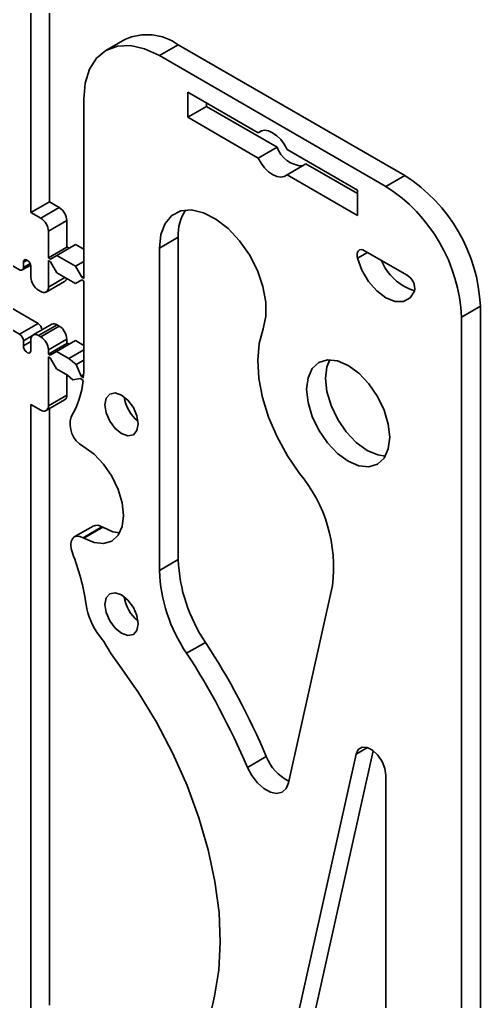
# Model space of a CAD drawing. Header units: millimetres. Extents: x 0 to 415, y 0 to 292.
# Drawn here: x 388.17 to 392.48, y 113.97 to 123.16 of the extents above; entities that cross this region are included whole.
import ezdxf

# ---------------------------------------------------------------- set-up
doc = ezdxf.new("R2010")
doc.units = ezdxf.units.MM

# ---------------------------------------------------------------- blocks, each defined once
blk = doc.blocks.new('SE693')
at = {"color": 7, "linetype": 'Continuous', "lineweight": 35}
for p, q in [((391.3398, 116.3282), (391.3195, 116.2855)), ((391.3755, 116.35), (391.3398, 116.3282)), ((391.422, 116.3481), (391.3755, 116.35)), ((391.4732, 116.3227), (391.422, 116.3481)), ((391.5223, 116.2772), (391.4732, 116.3227)), ((391.5628, 116.2175), (391.5223, 116.2772)), ((391.5895, 116.1515), (391.5628, 116.2175)), ((391.5988, 116.0879), (391.5895, 116.1515))]:
    blk.add_line(p, q, dxfattribs=at)
blk = doc.blocks.new('SE692')
blk.add_blockref('SE693', (0, 0))
blk = doc.blocks.new('SE699')
at = {"color": 7, "linetype": 'Continuous', "lineweight": 35}
for p, q in [((390.4029, 122.1054), (390.4299, 122.1224)), ((390.4299, 122.1224), (390.4626, 122.128)), ((390.4626, 122.128), (390.4993, 122.1221)), ((390.4993, 122.1221), (390.5381, 122.1049)), ((390.5381, 122.1049), (390.5769, 122.0773)), ((390.5769, 122.0773), (390.6136, 122.0409)), ((390.6136, 122.0409), (390.6463, 121.9974)), ((390.6463, 121.9974), (390.6733, 121.9493))]:
    blk.add_line(p, q, dxfattribs=at)
blk = doc.blocks.new('SE698')
blk.add_blockref('SE699', (0, 0))
blk = doc.blocks.new('SE701')
at = {"color": 7, "linetype": 'Continuous', "lineweight": 35}
for p, q in [((390.4299, 121.8205), (390.4029, 121.8686)), ((390.4626, 121.777), (390.4299, 121.8205)), ((390.4993, 121.7405), (390.4626, 121.777)), ((390.5381, 121.713), (390.4993, 121.7405)), ((390.5769, 121.6958), (390.5381, 121.713)), ((390.6136, 121.6898), (390.5769, 121.6958)), ((390.6463, 121.6955), (390.6136, 121.6898)), ((390.6733, 121.7125), (390.6463, 121.6955))]:
    blk.add_line(p, q, dxfattribs=at)
blk = doc.blocks.new('SE700')
blk.add_blockref('SE701', (0, 0))
blk = doc.blocks.new('SE721')
at = {"color": 7, "linetype": 'Continuous', "lineweight": 35}
for p, q in [((390.9084, 119.8968), (390.8695, 119.811)), ((390.9702, 119.9542), (390.9084, 119.8968)), ((391.0508, 119.979), (390.9702, 119.9542)), ((391.1445, 119.9698), (391.0508, 119.979)), ((391.2452, 119.927), (391.1445, 119.9698)), ((391.3459, 119.8535), (391.2452, 119.927)), ((390.8695, 119.811), (390.8563, 119.7024)), ((391.4397, 119.7545), (391.3459, 119.8535)), ((391.5202, 119.6367), (391.4397, 119.7545)), ((390.8563, 119.7024), (390.8695, 119.5785)), ((391.582, 119.508), (391.5202, 119.6367)), ((390.8695, 119.5785), (390.9084, 119.4477)), ((390.9084, 119.4477), (390.9702, 119.3191)), ((391.6209, 119.3772), (391.582, 119.508)), ((391.6341, 119.2533), (391.6209, 119.3772)), ((390.9702, 119.3191), (391.0508, 119.2012)), ((391.6209, 119.1448), (391.6341, 119.2533)), ((391.0508, 119.2012), (391.1445, 119.1022)), ((391.1445, 119.1022), (391.2452, 119.0288)), ((391.582, 119.0589), (391.6209, 119.1448)), ((391.2452, 119.0288), (391.3459, 118.986)), ((391.3459, 118.986), (391.4397, 118.9767)), ((391.4397, 118.9767), (391.5202, 119.0015)), ((391.5202, 119.0015), (391.582, 119.0589))]:
    blk.add_line(p, q, dxfattribs=at)
blk = doc.blocks.new('SE720')
blk.add_blockref('SE721', (0, 0))
blk = doc.blocks.new('SE723')
at = {"color": 7, "linetype": 'Continuous', "lineweight": 35}
for p, q in [((390.4111, 120.1318), (390.4481, 120.2697)), ((390.3979, 119.9753), (390.4111, 120.1318)), ((390.4087, 119.8047), (390.3979, 119.9753)), ((390.4433, 119.6248), (390.4087, 119.8047)), ((390.5006, 119.4407), (390.4433, 119.6248)), ((390.5791, 119.2577), (390.5006, 119.4407)), ((390.6764, 119.081), (390.5791, 119.2577)), ((390.7899, 118.9155), (390.6764, 119.081))]:
    blk.add_line(p, q, dxfattribs=at)
blk = doc.blocks.new('SE722')
blk.add_blockref('SE723', (0, 0))
blk = doc.blocks.new('SE725')
at = {"color": 7, "linetype": 'Continuous', "lineweight": 35}
for p, q in [((389.6786, 121.3727), (389.5942, 121.3293)), ((389.779, 121.3818), (389.6786, 121.3727)), ((389.8901, 121.3562), (389.779, 121.3818)), ((389.5942, 121.3293), (389.5305, 121.2541)), ((390.0059, 121.2974), (389.8901, 121.3562)), ((390.1202, 121.2083), (390.0059, 121.2974)), ((389.5305, 121.2541), (389.4909, 121.1511)), ((390.2268, 121.094), (390.1202, 121.2083)), ((389.4909, 121.1511), (389.4774, 121.0258)), ((390.32, 120.9604), (390.2268, 121.094)), ((390.3947, 120.8148), (390.32, 120.9604)), ((390.4471, 120.665), (390.3947, 120.8148)), ((390.4741, 120.5191), (390.4471, 120.665)), ((390.4745, 120.3849), (390.4741, 120.5191)), ((390.4481, 120.2697), (390.4745, 120.3849))]:
    blk.add_line(p, q, dxfattribs=at)
blk = doc.blocks.new('SE724')
blk.add_blockref('SE725', (0, 0))
blk = doc.blocks.new('SE727')
at = {"color": 7, "linetype": 'Continuous', "lineweight": 35}
for p, q in [((390.3017, 116.162), (390.3425, 116.0847)), ((390.3425, 116.0847), (390.395, 116.0165)), ((390.395, 116.0165), (390.4548, 115.9634)), ((390.4548, 115.9634), (390.5167, 115.9297)), ((390.626, 115.9303), (390.6641, 115.9646)), ((390.6641, 115.9646), (390.6866, 116.0182)), ((390.5167, 115.9297), (390.5754, 115.9183)), ((390.5754, 115.9183), (390.626, 115.9303))]:
    blk.add_line(p, q, dxfattribs=at)
blk = doc.blocks.new('SE726')
blk.add_blockref('SE727', (0, 0))
blk = doc.blocks.new('SE735')
at = {"color": 7, "linetype": 'Continuous', "lineweight": 35}
for p, q in [((391.341, 120.9997), (391.333, 120.9872)), ((391.3523, 121.0076), (391.341, 120.9997)), ((391.3663, 121.0105), (391.3523, 121.0076)), ((391.382, 121.0082), (391.3663, 121.0105)), ((391.3988, 121.0009), (391.382, 121.0082)), ((391.3287, 120.9709), (391.3284, 120.9516)), ((391.3284, 120.9516), (391.3321, 120.9305)), ((391.333, 120.9872), (391.3287, 120.9709))]:
    blk.add_line(p, q, dxfattribs=at)
blk = doc.blocks.new('SE734')
blk.add_blockref('SE735', (0, 0))
blk = doc.blocks.new('SE737')
at = {"color": 7, "linetype": 'Continuous', "lineweight": 35}
for p, q in [((391.3321, 120.9305), (391.3732, 120.8186)), ((391.3732, 120.8186), (391.4355, 120.713)), ((391.4355, 120.713), (391.5131, 120.6236)), ((391.5131, 120.6236), (391.5988, 120.5588)), ((391.5988, 120.5588), (391.6844, 120.5247)), ((391.7621, 120.5245), (391.8243, 120.5582)), ((391.8243, 120.5582), (391.8654, 120.6226)), ((391.6844, 120.5247), (391.7621, 120.5245))]:
    blk.add_line(p, q, dxfattribs=at)
blk = doc.blocks.new('SE736')
blk.add_blockref('SE737', (0, 0))
blk = doc.blocks.new('SE743')
at = {"color": 7, "linetype": 'Continuous', "lineweight": 35}
for p, q in [((389.0139, 117.7875), (388.9802, 117.7487)), ((389.0644, 117.7973), (389.0139, 117.7875)), ((389.1239, 117.7766), (389.0644, 117.7973)), ((388.9802, 117.7487), (388.9683, 117.6867)), ((388.9683, 117.6867), (388.9802, 117.6112)), ((389.1834, 117.7285), (389.1239, 117.7766)), ((389.2339, 117.6605), (389.1834, 117.7285)), ((388.9802, 117.6112), (389.0139, 117.5334)), ((389.2676, 117.5827), (389.2339, 117.6605)), ((389.0139, 117.5334), (389.0644, 117.4653)), ((389.2794, 117.5071), (389.2676, 117.5827)), ((389.2676, 117.4452), (389.2794, 117.5071)), ((389.0644, 117.4653), (389.1239, 117.4173)), ((389.1239, 117.4173), (389.1834, 117.3966)), ((389.2339, 117.4064), (389.2676, 117.4452)), ((389.1834, 117.3966), (389.2339, 117.4064))]:
    blk.add_line(p, q, dxfattribs=at)
blk = doc.blocks.new('SE742')
blk.add_blockref('SE743', (0, 0))
blk = doc.blocks.new('SE745')
at = {"color": 7, "linetype": 'Continuous', "lineweight": 35}
for p, q in [((388.9802, 119.6196), (388.9683, 119.5577)), ((389.0139, 119.6584), (388.9802, 119.6196)), ((389.0644, 119.6682), (389.0139, 119.6584)), ((389.1239, 119.6475), (389.0644, 119.6682)), ((389.1834, 119.5995), (389.1239, 119.6475)), ((388.9683, 119.5577), (388.9802, 119.4821)), ((389.2339, 119.5314), (389.1834, 119.5995)), ((389.2676, 119.4536), (389.2339, 119.5314)), ((388.9802, 119.4821), (389.0139, 119.4043)), ((389.2794, 119.3781), (389.2676, 119.4536)), ((389.0139, 119.4043), (389.0644, 119.3363)), ((389.2676, 119.3162), (389.2794, 119.3781)), ((389.0644, 119.3363), (389.1239, 119.2882)), ((389.1239, 119.2882), (389.1834, 119.2675)), ((389.1834, 119.2675), (389.2339, 119.2773)), ((389.2339, 119.2773), (389.2676, 119.3162))]:
    blk.add_line(p, q, dxfattribs=at)
blk = doc.blocks.new('SE744')
blk.add_blockref('SE745', (0, 0))
blk = doc.blocks.new('SE1085')
at = {"color": 7, "linetype": 'Continuous', "lineweight": 35}
for p, q in [((389.0897, 117.1365), (389.2782, 116.8672)), ((389.2782, 116.8672), (389.4502, 116.5843)), ((389.4502, 116.5843), (389.6036, 116.2914)), ((389.6036, 116.2914), (389.7366, 115.992)), ((389.7366, 115.992), (389.8475, 115.6898)), ((389.8475, 115.6898), (389.935, 115.3884)), ((389.935, 115.3884), (389.9981, 115.0916)), ((389.9981, 115.0916), (390.0359, 114.8029)), ((390.0359, 114.8029), (390.0479, 114.5258)), ((390.0479, 114.5258), (390.0341, 114.2638)), ((390.0341, 114.2638), (389.9947, 114.02))]:
    blk.add_line(p, q, dxfattribs=at)
blk = doc.blocks.new('SE1084')
blk.add_blockref('SE1085', (0, 0))
blk = doc.blocks.new('SE1087')
at = {"color": 7, "linetype": 'Continuous', "lineweight": 35}
for p, q in [((388.6474, 118.2453), (388.6513, 118.2776)), ((388.6513, 118.2085), (388.6474, 118.2453)), ((388.6513, 118.2776), (388.6628, 118.3031)), ((388.6628, 118.3031), (388.6811, 118.3202)), ((388.6811, 118.3202), (388.7051, 118.3276)), ((388.7051, 118.3276), (388.7329, 118.3249)), ((388.7329, 118.3249), (388.7628, 118.3122)), ((388.6629, 118.1696), (388.6513, 118.2085))]:
    blk.add_line(p, q, dxfattribs=at)
blk = doc.blocks.new('SE1086')
blk.add_blockref('SE1087', (0, 0))
blk = doc.blocks.new('SE1089')
at = {"color": 7, "linetype": 'Continuous', "lineweight": 35}
for p, q in [((388.8664, 119.0951), (388.7703, 119.1652)), ((388.9559, 119.0006), (388.8664, 119.0951)), ((389.0328, 118.8881), (388.9559, 119.0006)), ((389.0918, 118.7653), (389.0328, 118.8881)), ((389.1289, 118.6405), (389.0918, 118.7653)), ((389.1416, 118.5222), (389.1289, 118.6405)), ((389.1289, 118.4186), (389.1416, 118.5222)), ((389.0328, 118.2818), (389.0918, 118.3366)), ((389.0918, 118.3366), (389.1289, 118.4186)), ((388.7703, 118.3078), (388.8664, 118.267)), ((388.8664, 118.267), (388.9559, 118.2581)), ((388.9559, 118.2581), (389.0328, 118.2818))]:
    blk.add_line(p, q, dxfattribs=at)
blk = doc.blocks.new('SE1088')
blk.add_blockref('SE1089', (0, 0))
blk = doc.blocks.new('SE1099')
at = {"color": 7, "linetype": 'Continuous', "lineweight": 35}
for p, q in [((388.2046, 120.8921), (388.2066, 120.9045)), ((388.2066, 120.9045), (388.2124, 120.9132)), ((388.2124, 120.9132), (388.2213, 120.9172)), ((388.2213, 120.9172), (388.2323, 120.916)), ((388.2323, 120.916), (388.2442, 120.9099)), ((388.2442, 120.9099), (388.2556, 120.8994)), ((388.2556, 120.8994), (388.2652, 120.8858)), ((388.2652, 120.8858), (388.272, 120.8706))]:
    blk.add_line(p, q, dxfattribs=at)
blk = doc.blocks.new('SE1098')
blk.add_blockref('SE1099', (0, 0))
blk = doc.blocks.new('SE1103')
at = {"color": 7, "linetype": 'Continuous', "lineweight": 35}
for p, q in [((388.2066, 120.0936), (388.2046, 120.1082)), ((388.2124, 120.0782), (388.2066, 120.0936)), ((388.2213, 120.064), (388.2124, 120.0782)), ((388.2323, 120.0524), (388.2213, 120.064)), ((388.2442, 120.0449), (388.2323, 120.0524)), ((388.2556, 120.0422), (388.2442, 120.0449)), ((388.2652, 120.0446), (388.2556, 120.0422)), ((388.272, 120.052), (388.2652, 120.0446))]:
    blk.add_line(p, q, dxfattribs=at)
blk = doc.blocks.new('SE1102')
blk.add_blockref('SE1103', (0, 0))
blk = doc.blocks.new('SE1127')
at = {"color": 7, "linetype": 'Continuous', "lineweight": 35}
for p, q in [((388.9774, 122.8769), (388.8895, 122.804)), ((389.0846, 122.9166), (388.9774, 122.8769)), ((389.2068, 122.9215), (389.0846, 122.9166)), ((389.3395, 122.8914), (389.2068, 122.9215)), ((389.4774, 122.8274), (389.3395, 122.8914)), ((388.8895, 122.804), (388.8242, 122.7005)), ((388.8242, 122.7005), (388.7839, 122.5706)), ((388.7839, 122.5706), (388.7703, 122.4191))]:
    blk.add_line(p, q, dxfattribs=at)
blk = doc.blocks.new('SE1126')
blk.add_blockref('SE1127', (0, 0))
blk = doc.blocks.new('SE1135')
at = {"color": 7, "linetype": 'Continuous', "lineweight": 35}
for p, q in [((391.0331, 119.8044), (391.0463, 119.913)), ((391.0463, 119.913), (391.0732, 119.9799)), ((391.0463, 119.6805), (391.0331, 119.8044)), ((391.0852, 119.5498), (391.0463, 119.6805)), ((391.147, 119.4211), (391.0852, 119.5498)), ((391.2275, 119.3032), (391.147, 119.4211)), ((391.3213, 119.2042), (391.2275, 119.3032)), ((391.422, 119.1308), (391.3213, 119.2042))]:
    blk.add_line(p, q, dxfattribs=at)
blk = doc.blocks.new('SE1134')
blk.add_blockref('SE1135', (0, 0))
blk = doc.blocks.new('SE1137')
at = {"color": 7, "linetype": 'Continuous', "lineweight": 35}
for p, q in [((391.5226, 119.088), (391.422, 119.1308)), ((391.594, 119.0778), (391.5226, 119.088))]:
    blk.add_line(p, q, dxfattribs=at)
blk = doc.blocks.new('SE1136')
blk.add_blockref('SE1137', (0, 0))
blk = doc.blocks.new('SE1139')
at = {"color": 7, "linetype": 'Continuous', "lineweight": 35}
for p, q in [((388.9471, 118.4099), (389.0432, 118.369)), ((389.0432, 118.369), (389.1059, 118.3594))]:
    blk.add_line(p, q, dxfattribs=at)
blk = doc.blocks.new('SE1138')
blk.add_blockref('SE1139', (0, 0))

msp = doc.modelspace()

# ---------------------------------------------------------------- linework, layer by layer
at = {"color": 7, "linetype": 'Continuous', "lineweight": 35}
for p, q in [((388.4486, 121.4576), (388.4486, 123.7031)), ((388.2754, 121.3576), (388.2754, 123.603)), ((389.1543, 122.979), (388.9775, 122.877)), ((389.6542, 122.9295), (389.4774, 122.8274)), ((391.7755, 121.7049), (389.6542, 122.9295)), ((391.5988, 121.6028), (389.4774, 122.8274)), ((390.4029, 122.1054), (389.7426, 122.4866)), ((389.7426, 122.4866), (389.7426, 122.2498)), ((388.7703, 122.4191), (388.7703, 120.7411)), ((389.9194, 122.3845), (389.9194, 122.3518)), ((389.9194, 122.3518), (389.7426, 122.2498)), ((389.9194, 122.3518), (390.5796, 121.9707)), ((389.7426, 122.2498), (390.4029, 121.8686)), ((390.4029, 122.1054), (390.4356, 122.1243)), ((390.4029, 121.8686), (390.5796, 121.9707)), ((391.3336, 121.5681), (390.6733, 121.9493)), ((390.6733, 121.7125), (390.8501, 121.8145)), ((390.8501, 121.8145), (391.3336, 121.5354)), ((390.6733, 121.7125), (391.3336, 121.3313)), ((391.7755, 121.7049), (391.5988, 121.6028)), ((391.3336, 121.3313), (391.3336, 121.5681)), ((388.4486, 121.4576), (388.2754, 121.3576)), ((388.5405, 121.4045), (388.4486, 121.4576)), ((388.3673, 121.3045), (388.5405, 121.4045)), ((388.3673, 121.3045), (388.2754, 121.3576)), ((388.6112, 121.282), (388.438, 121.182)), ((388.6112, 121.0329), (388.6112, 121.282)), ((388.438, 120.9329), (388.438, 121.182)), ((389.4774, 121.0258), (389.6542, 121.1279)), ((389.6542, 118.1078), (389.6542, 121.1279)), ((388.438, 120.9329), (388.6112, 121.0329)), ((388.6937, 121.0588), (388.5169, 120.9568)), ((388.6112, 121.037), (388.6336, 121.0241)), ((388.7703, 121.0146), (388.6937, 121.0588)), ((389.4774, 121.0258), (389.4774, 118.0058)), ((391.7988, 120.77), (391.3988, 121.0009)), ((387.9218, 120.9656), (388.1693, 120.8227)), ((388.24, 120.9125), (388.2046, 120.8921)), ((388.438, 120.9329), (388.4568, 120.922)), ((388.438, 120.9084), (388.4568, 120.8975)), ((388.438, 120.6594), (388.438, 120.9084)), ((388.5169, 120.9568), (388.4568, 120.922)), ((388.5169, 120.9568), (388.6924, 120.8554)), ((391.3321, 120.9305), (391.4264, 120.9849)), ((388.1943, 120.8202), (388.2732, 120.8658)), ((388.2046, 120.8431), (388.2046, 120.8921)), ((388.2683, 120.8799), (388.2046, 120.8431)), ((388.2754, 120.8472), (388.2754, 120.7533)), ((388.4568, 120.8975), (388.5169, 120.7934)), ((388.6924, 120.8554), (388.7703, 120.9004)), ((388.7525, 120.7513), (388.6924, 120.8554)), ((388.438, 120.6594), (388.5935, 120.7492)), ((388.5169, 120.7934), (388.6924, 120.6921)), ((388.6924, 120.6921), (388.7525, 120.7268)), ((388.7525, 120.7268), (388.6924, 120.6921)), ((388.7703, 120.7616), (388.7525, 120.7513)), ((388.7525, 120.7513), (388.7703, 120.7411)), ((388.7525, 120.7268), (388.7703, 120.7166)), ((388.3461, 120.6308), (388.3673, 120.6186)), ((388.4173, 120.6136), (388.5905, 120.7137)), ((388.7703, 120.7166), (388.7703, 119.9182)), ((388.3425, 120.3185), (388.095, 120.4614)), ((392.4826, 120.4801), (392.3059, 120.3781)), ((392.4826, 113.432), (392.4826, 120.4801)), ((388.1693, 120.2185), (387.9218, 120.3613)), ((392.3059, 113.33), (392.3059, 120.3781)), ((388.3425, 120.3185), (388.1693, 120.2185)), ((388.4693, 120.3112), (388.2961, 120.2112)), ((388.5193, 120.3063), (388.3461, 120.2062)), ((388.3673, 120.194), (388.5405, 120.294)), ((388.5405, 120.294), (388.5193, 120.3063)), ((388.2895, 120.2062), (388.2046, 120.1572)), ((388.3673, 120.194), (388.3461, 120.2062)), ((388.6112, 120.1715), (388.438, 120.0715)), ((388.6112, 120.1324), (388.6112, 120.1715)), ((388.2046, 120.1082), (388.2046, 120.1572)), ((388.2754, 120.1491), (388.2046, 120.1082)), ((388.2754, 120.1654), (388.2754, 120.0715)), ((388.6112, 120.1324), (388.438, 120.0324)), ((388.6922, 120.1591), (388.5154, 120.0571)), ((388.6321, 120.1244), (388.6112, 120.1365)), ((388.7703, 120.1141), (388.6922, 120.1591)), ((388.438, 120.0324), (388.438, 120.0715)), ((388.4553, 120.0224), (388.438, 120.0324)), ((388.4553, 119.9979), (388.438, 120.0079)), ((388.438, 119.5489), (388.438, 120.0079)), ((388.5154, 120.0571), (388.4553, 120.0224)), ((388.4553, 119.9979), (388.5154, 119.8938)), ((388.5154, 120.0571), (388.631, 119.9904)), ((388.7703, 120.0708), (388.631, 119.9904)), ((388.631, 119.9904), (388.6983, 119.9349)), ((388.5154, 119.8938), (388.6161, 119.8357)), ((388.6983, 119.9349), (388.7703, 119.9765)), ((388.7443, 119.8264), (388.6983, 119.9349)), ((388.6112, 119.6489), (388.6112, 119.8385)), ((388.6161, 119.8357), (388.6687, 119.7923)), ((388.6687, 119.7923), (388.7401, 119.8045)), ((388.7632, 119.7858), (388.7401, 119.8048)), ((388.7401, 119.8048), (388.7401, 119.8045)), ((388.7401, 119.8045), (388.7403, 119.8046)), ((388.7443, 119.8264), (388.7679, 119.84)), ((388.7656, 119.8089), (388.7443, 119.8264)), ((388.438, 119.5489), (388.6112, 119.6489)), ((388.2754, 119.5612), (388.3673, 119.5081)), ((388.2754, 113.8359), (388.2754, 119.5612)), ((388.4173, 119.5032), (388.5905, 119.6032)), ((388.4486, 113.9359), (388.4486, 119.5212)), ((388.7703, 119.1652), (388.7624, 119.1698)), ((388.858, 118.4223), (388.6812, 118.3202)), ((388.9396, 118.4142), (388.7628, 118.3122)), ((388.9471, 118.4099), (388.7703, 118.3078)), ((388.9396, 118.4142), (388.9471, 118.4099)), ((388.7628, 118.3122), (388.7703, 118.3078)), ((389.4774, 118.0058), (389.6542, 118.1078)), ((390.6866, 116.0182), (391.0993, 117.8663)), ((389.733, 117.23), (389.9097, 117.332)), ((391.4805, 116.3173), (390.474, 111.8104)), ((391.3195, 116.2855), (391.4259, 116.3469)), ((391.3195, 116.2855), (390.2972, 111.7083)), ((390.3017, 116.162), (390.4784, 116.264)), ((391.5988, 113.5823), (391.5988, 116.0879)), ((389.7198, 112.7894), (389.9947, 114.02))]:
    msp.add_line(p, q, dxfattribs=at)
for centre, radius, start, end in [((389.3613, 122.5206), 0.503, 54.38242, 114.30712), ((390.8234, 122.0528), 0.2573, 198.62733, 268.65131), ((390.9474, 120.4103), 1.5368, 2.60548, 57.39452), ((390.7707, 120.3082), 1.5368, 2.60548, 57.39452), ((388.4577, 121.275), 0.1537, 2.60548, 57.39452), ((390.0656, 121.1514), 0.4121, 146.10926, 183.27747), ((388.2845, 121.175), 0.1537, 2.60548, 57.39452), ((392.0083, 121.0938), 0.4891, 201.96244, 253.14267), ((388.1831, 120.8396), 0.0218, 230.79671, 9.21404), ((388.1857, 120.8463), 0.0896, 0.59764, 15.75949), ((388.4289, 120.7603), 0.1537, 182.60548, 237.39452), ((388.5692, 120.7482), 0.0406, 301.74175, 348.80896), ((391.7265, 120.6485), 0.1413, 349.44071, 59.24452), ((388.3949, 120.6524), 0.0437, 230.79671, 9.21404), ((388.3009, 120.2536), 0.0771, 3.6062, 57.33491), ((388.49, 120.2654), 0.0503, 54.38242, 114.30712), ((388.4577, 120.1645), 0.1537, 2.60548, 57.39452), ((388.1279, 120.1537), 0.0768, 2.60548, 57.39452), ((388.3185, 120.1724), 0.0437, 50.79671, 189.21404), ((388.2845, 120.0645), 0.1537, 2.60548, 57.39452), ((388.2225, 120.0706), 0.0529, 339.43399, 1.01238), ((387.5464, 119.9168), 1.2239, 354.94119, 0.06423), ((387.9703, 119.8555), 0.796, 328.98993, 354.97655), ((388.5637, 119.6429), 0.048, 304.05635, 7.25583), ((389.4934, 119.6812), 0.3501, 188.02673, 231.96789), ((388.3949, 119.5419), 0.0437, 230.79671, 9.21404), ((388.8772, 119.3752), 0.2354, 162.66717, 240.80762), ((389.7277, 118.032), 1.3816, 353.11316, 39.75065), ((388.8918, 118.3476), 0.082, 54.31276, 114.37678), ((386.6813, 117.3859), 2.131, 8.09744, 21.57845), ((391.1348, 118.1655), 1.4817, 182.22873, 214.2295), ((390.958, 118.0634), 1.4817, 182.22873, 214.2295), ((389.4258, 117.7856), 0.6426, 188.90835, 217.25882), ((389.4934, 117.8103), 0.3501, 188.02673, 231.96789), ((386.3619, 115.4878), 3.1873, 35.09048, 36.78826), ((390.4606, 118.1627), 1.7124, 209.47543, 216.81606), ((384.1515, 113.5803), 6.8726, 22.98555, 33.08568), ((383.9747, 113.4782), 6.8726, 22.98555, 33.08568), ((390.8765, 116.4162), 0.4262, 200.92126, 244.03081)]:
    msp.add_arc(centre, radius, start, end, dxfattribs=at)

# ---------------------------------------------------------------- block references
for name in ['SE1126', 'SE698', 'SE700', 'SE724', 'SE734', 'SE1098', 'SE736', 'SE722', 'SE1102', 'SE720', 'SE1134', 'SE744', 'SE1088', 'SE1136', 'SE1138', 'SE1086', 'SE742', 'SE1084', 'SE692', 'SE726']:
    msp.add_blockref(name, (0, 0))

doc.saveas('drawing.dxf')
